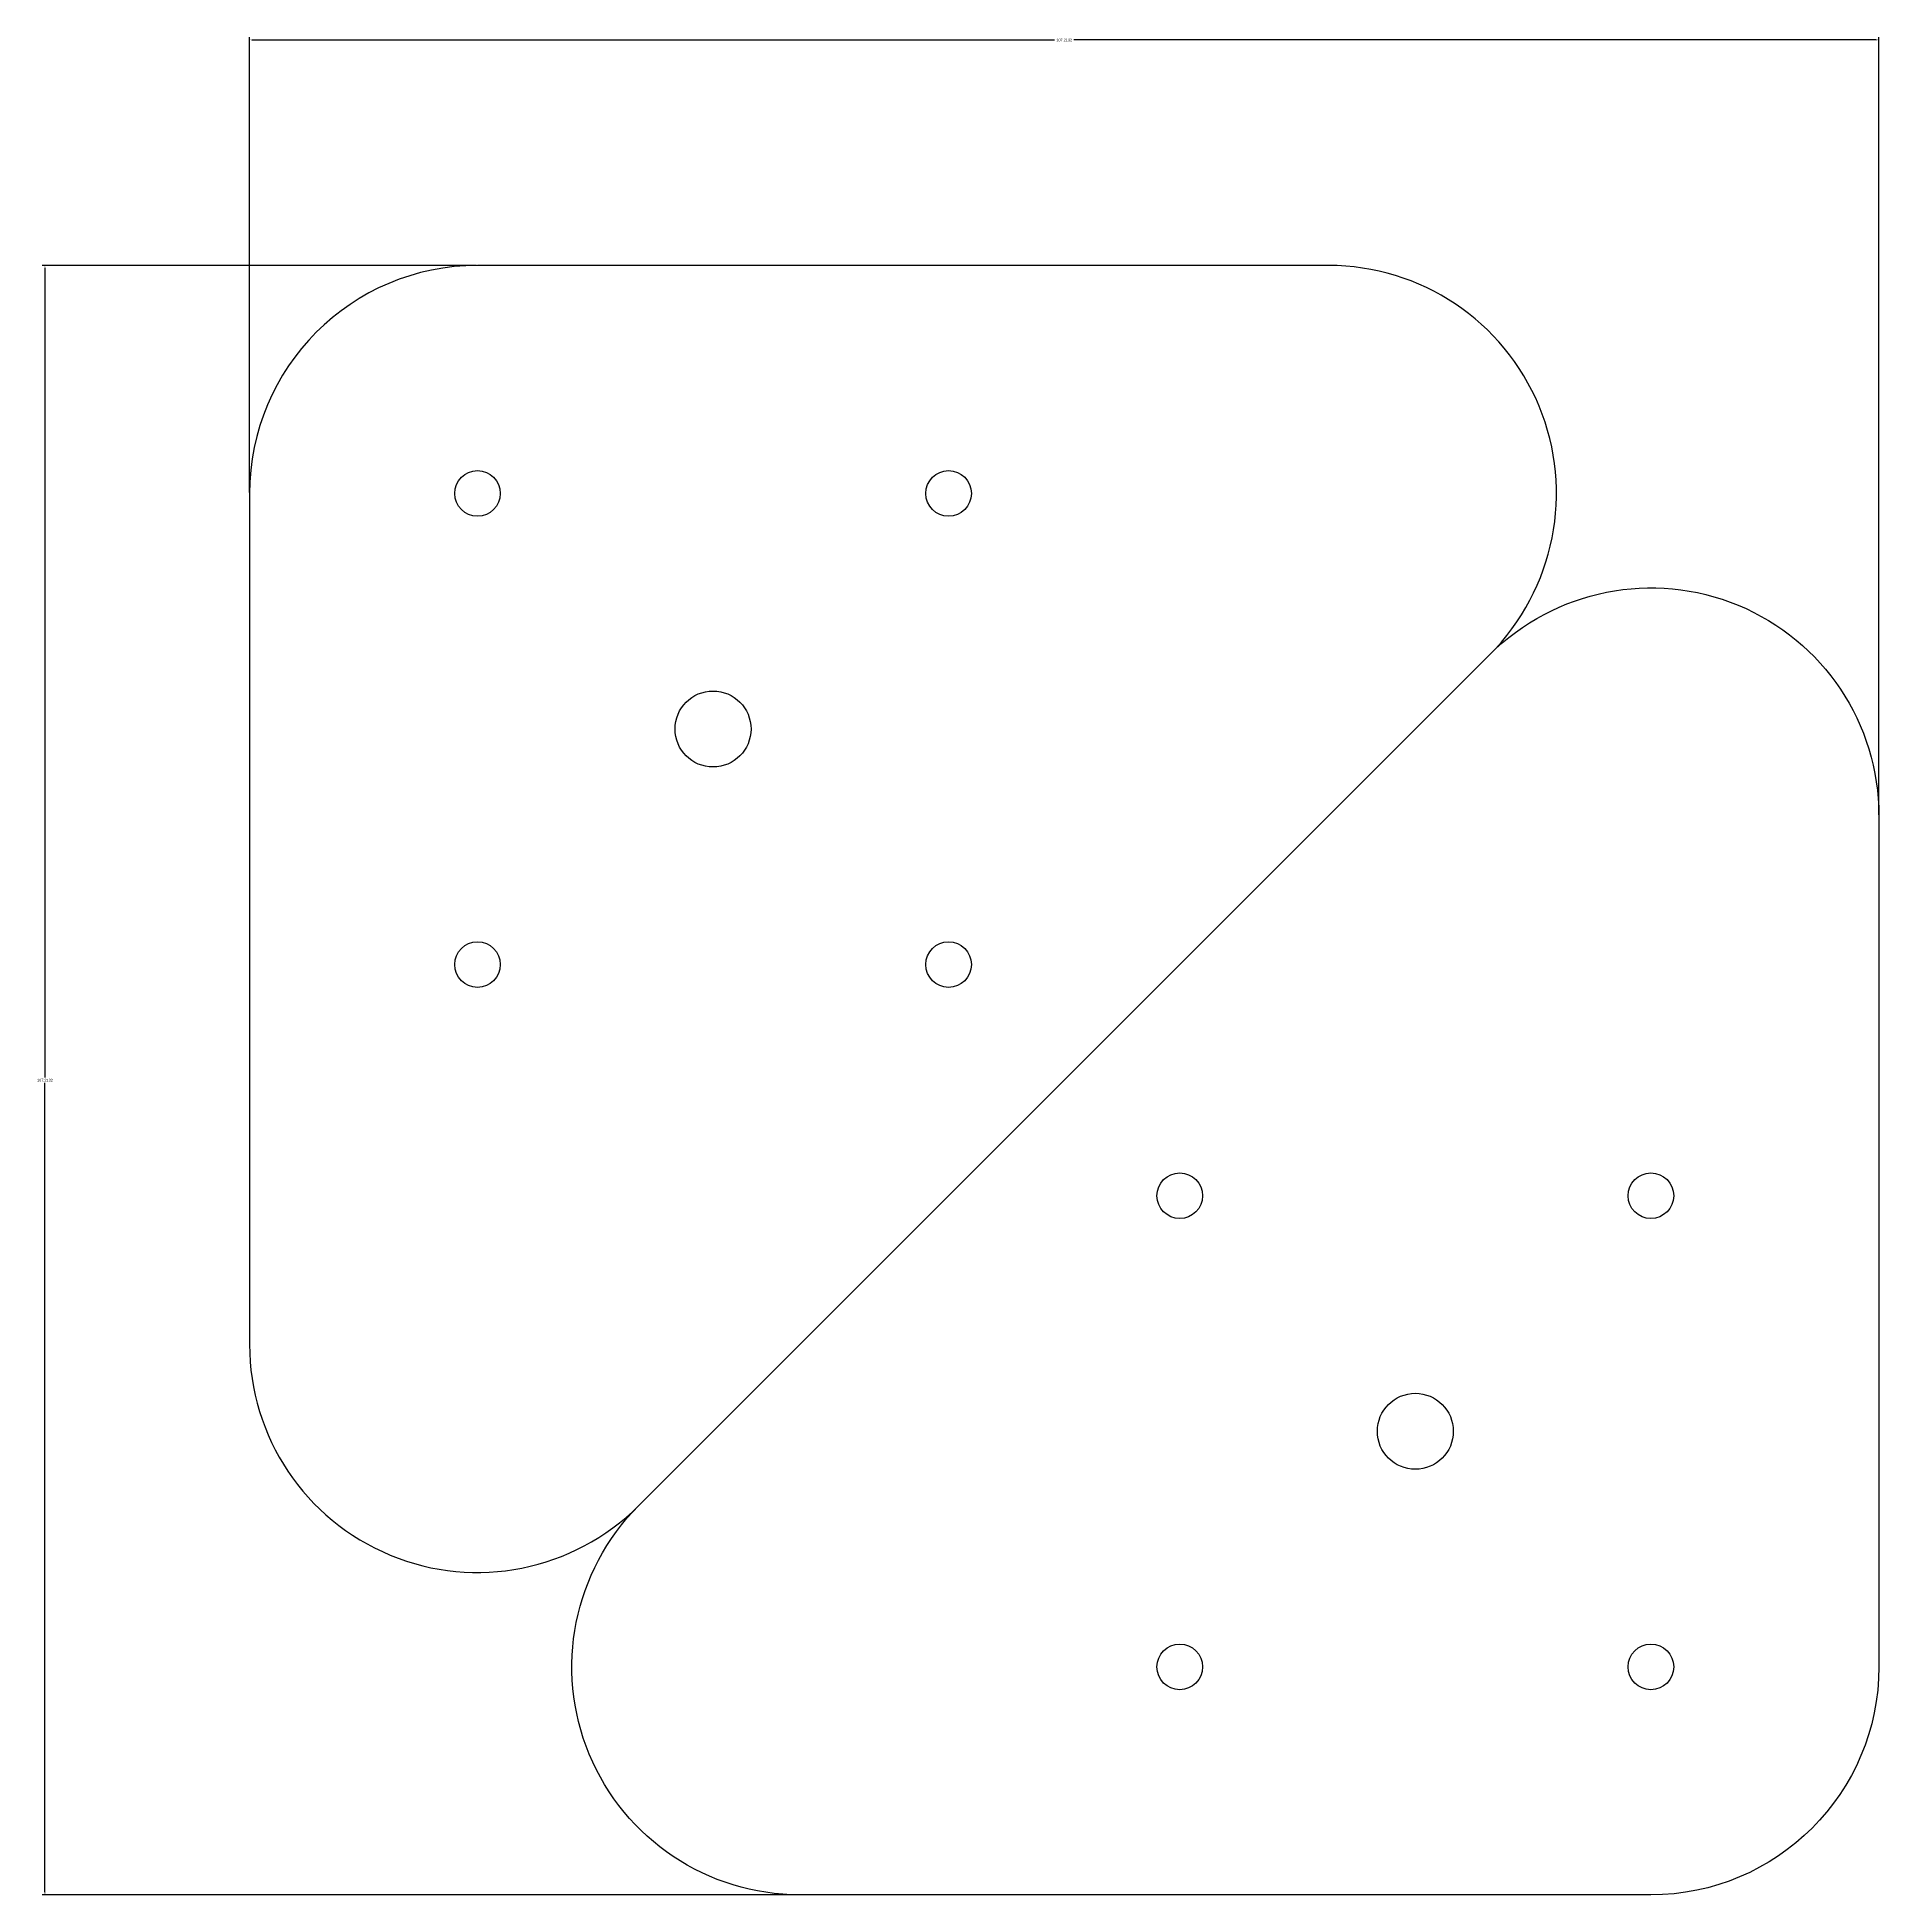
# Model space of a CAD drawing. Header units: millimetres. Extents: x -14 to 107, y -107 to 15.
import ezdxf

# ---------------------------------------------------------------- set-up
doc = ezdxf.new("R2010")
doc.units = ezdxf.units.MM
doc.header["$MEASUREMENT"] = 0
doc.dimstyles.get("Standard").update_dxf_attribs({"dimtxt": 0.18, "dimasz": 0.18, "dimexe": 0.18, "dimexo": 0.0625, "dimgap": 0.09, "dimtad": 0, "dimtih": 1, "dimtoh": 1, "dimdec": 4, "dimzin": 0, "dimdsep": 46, "dimtxsty": 'Standard', "dimcen": 0.09, "dimadec": 0, "dimazin": 0, "dimtfac": 1, "dimtdec": 4, "dimtofl": 0, "dimtmove": 0, "dimatfit": 3, "dimfxl": 1, "dimtolj": 1, "dimtzin": 0, "dimarcsym": 0})

# ---------------------------------------------------------------- blocks, each defined once
blk = doc.blocks.new('*D4')
at = {"color": 0, "lineweight": -2}
for p, q in [((0, -14.94), (0, 15.02)), ((0.18, 14.84), (52.96, 14.84)), ((107.03, 14.84), (54.25, 14.84)), ((107.21, -36.15), (107.21, 15.02))]:
    blk.add_line(p, q, dxfattribs=at)
at = {"color": 0}
for points in [[(0.18, 14.87), (0.18, 14.81), (0, 14.84)], [(107.03, 14.81), (107.03, 14.87), (107.21, 14.84)]]:
    blk.add_solid(points, dxfattribs=at)
at = {"layer": 'Defpoints', "color": 0}
for p in [(107.21, 14.84), (0, -15), (107.21, -36.21)]:
    blk.add_point(p, dxfattribs=at)
at = {"color": 0, "insert": (53.61, 14.84), "char_height": 0.18, "attachment_point": 5}
blk.add_mtext('\\A1;107.2132', dxfattribs=at)
blk = doc.blocks.new('*D5')
at = {"color": 0, "lineweight": -2}
for p, q in [((14.94, 0), (-13.64, 0)), ((-13.46, -0.18), (-13.46, -53.43)), ((-13.46, -107.03), (-13.46, -53.79)), ((36.15, -107.21), (-13.64, -107.21))]:
    blk.add_line(p, q, dxfattribs=at)
at = {"color": 0}
for points in [[(-13.43, -0.18), (-13.49, -0.18), (-13.46, 0)], [(-13.49, -107.03), (-13.43, -107.03), (-13.46, -107.21)]]:
    blk.add_solid(points, dxfattribs=at)
at = {"layer": 'Defpoints', "color": 0}
for p in [(15, 0), (-13.46, -107.21), (36.21, -107.21)]:
    blk.add_point(p, dxfattribs=at)
at = {"color": 0, "insert": (-13.46, -53.61), "char_height": 0.18, "attachment_point": 5}
blk.add_mtext('\\A1;107.2132', dxfattribs=at)

msp = doc.modelspace()

# ---------------------------------------------------------------- linework, layer by layer
for points in [[(25.6066, -81.6066), (81.6066, -25.6066, 0.668178638), (71, 0), (15, 0, 0.414213562), (0, -15), (0, -71, 0.668178638)], [(25.6066, -81.6066), (81.6066, -25.6066, -0.668178638), (107.2132, -36.2132), (107.2132, -92.2132, -0.414213562), (92.2132, -107.2132), (36.2132, -107.2132, -0.668178638)]]:
    msp.add_lwpolyline(points, format="xyb", close=True)
at = {"color": 3}
for centre, radius in [((15, -15), 1.5), ((46, -15), 1.5), ((30.5, -30.5), 2.5), ((15, -46), 1.5), ((46, -46), 1.5), ((61.2132, -61.2132), 1.5), ((92.2132, -61.2132), 1.5), ((76.7132, -76.7132), 2.5), ((61.2132, -92.2132), 1.5), ((92.2132, -92.2132), 1.5)]:
    msp.add_circle(centre, radius, dxfattribs=at)

# ---------------------------------------------------------------- dimensions: what is measured, and where the dimension line sits
at = {"color": 6}
dim = msp.add_linear_dim(base=(107.2132, 14.84385), p1=(0, -15), p2=(107.2132, -36.2132), dimstyle='Standard', dxfattribs=at)
dim.commit()
dim.dimension.update_dxf_attribs({"geometry": '*D4', "text_midpoint": (53.6066, 14.84385)})
dim = msp.add_linear_dim(base=(-13.46316, -107.2132), p1=(15, 0), p2=(36.2132, -107.2132), angle=90, dimstyle='Standard', dxfattribs=at)
dim.commit()
dim.dimension.update_dxf_attribs({"geometry": '*D5', "text_midpoint": (-13.46316, -53.6066)})

doc.saveas('drawing.dxf')
